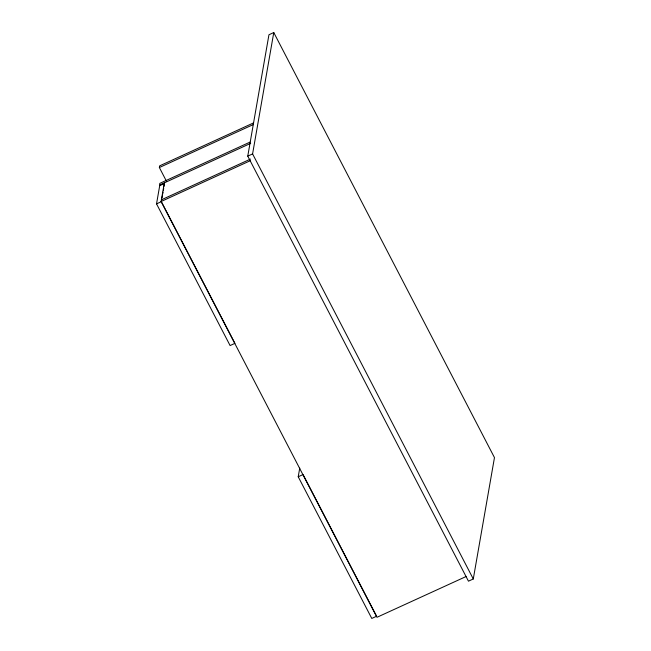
<?xml version="1.0" encoding="UTF-8"?>
<svg xmlns="http://www.w3.org/2000/svg" width="651" height="651" viewBox="0 0 651 651"><rect width="100%" height="100%" fill="white"/><g stroke="black" fill="none" stroke-linecap="round" stroke-linejoin="round"><path stroke-width="0.98" d="M166.387 181.068L159.365 167.535L159.658 165.85L253.565 122.893M161.692 199.743L161.358 201.664L234.93 343.346L230.096 345.559L156.533 203.869L159.707 185.665L164.54 183.46M466.051 576.542L376.97 617.294L161.09 201.517L164.353 182.841M162.034 197.831L162.368 195.91M162.701 193.998L163.035 192.078M163.368 190.165L163.702 188.245M164.036 186.332L164.369 184.412M247.762 156.126L268.944 34.763L273.77 32.55L494.467 457.604L473.285 578.967L468.46 581.18L247.762 156.126L252.588 153.921L273.77 32.55M298.223 476.768L303.057 474.555L376.62 616.237L371.786 618.45L298.223 476.768L299.729 468.142M159.365 167.535L253.272 124.569M250.041 142.097L159.812 183.37L159.519 185.055L250.676 143.35M161.383 199.833L250.464 159.08M161.09 201.517L250.171 160.764M156.533 203.869L161.358 201.664M252.588 153.921L473.285 578.967"/></g></svg>
